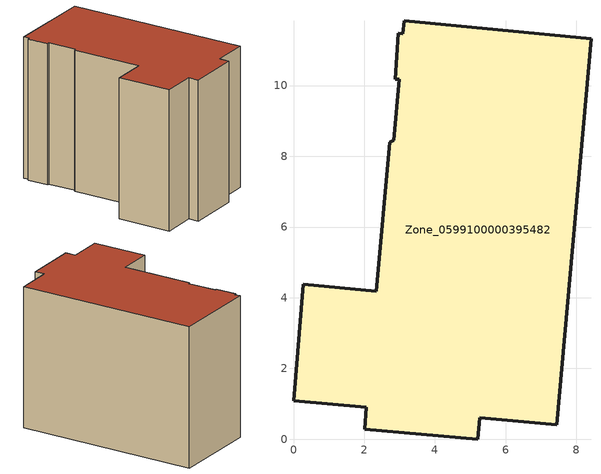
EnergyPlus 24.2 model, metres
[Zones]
Zone_0599100000395482
 floor ground (C_G): 2.34,4.19 2.72,8.4 2.84,8.45 2.99,10.18 2.88,10.18 2.97,11.48 3.1,11.47 3.13,11.83 8.41,11.32 7.44,0.41 5.27,0.61 5.22,0 2.01,0.29 2.06,0.91 0,1.08 0.28,4.38 z0
 wall outside (C_F): 0.28,4.38 0,1.08 2.06,0.91 2.01,0.29 5.22,0 5.27,0.61 7.44,0.41 8.41,11.32 3.13,11.83 3.1,11.47 2.97,11.48 2.88,10.18 2.99,10.18 2.84,8.45 2.72,8.4 2.34,4.19 0.28,4.38 z0:8.57
 roof outside (C_R): 2.99,10.18 2.84,8.45 2.72,8.4 2.34,4.19 0.28,4.38 0,1.08 2.06,0.91 2.01,0.29 5.22,0 5.27,0.61 7.44,0.41 8.41,11.32 3.13,11.83 3.1,11.47 2.97,11.48 2.88,10.18 z8.57
[BUILDING]
Pand.0599100000395482: North Axis=0; Terrain=City; Loads Convergence Tolerance Value=0.04; Temperature Convergence Tolerance Value=0.4; Solar Distribution=FullExterior; Maximum Number of Warmup Days=25; Minimum Number of Warmup Days=1
[Site:Location]
Rotterdam.The.Hague.AP_ZH_NLD Design_Conditions: Latitude=51.96; Longitude=4.45; Time Zone=1; Elevation=-4.5
[SITE:GROUNDTEMPERATURE:BUILDINGSURFACE]
18, 18, 18, 18, 18, 18, 18, 18, 18, 18, 18, 18
[MATERIAL] Thermal Absorptance=0.9; Solar Absorptance=0.7; Visible Absorptance=0.7
Name | Roughness | Thickness | Conductivity | Density | Specific Heat
G.TC.1992-2005 | MediumSmooth | 0.15 | 0.06 | 540 | 1210
F.TC.1992-2005 | Rough | 0.3 | 0.12 | 1920 | 840
R.TC.1992-2005 | MediumRough | 0.2 | 0.08 | 1500 | 1000
[CONSTRUCTION]
C_G: G.TC.1992-2005
C_F: F.TC.1992-2005
C_R: R.TC.1992-2005
[ZONE]
Zone_0599100000395482: Type=1; Multiplier=1; Ceiling Height=Autocalculate; Volume=Autocalculate; Floor Area=autocalculate; Part of Total Floor Area=Yes
[ZONEINFILTRATION:DESIGNFLOWRATE]
Infil_Zone_0599100000395482: Zone or ZoneList or Space or SpaceList=Zone_0599100000395482; Schedule=AlwaysOn; Design Flow Rate Calculation Method=Flow/Area; Flow Rate per Floor Area=0.0015; Constant Term Coefficient=1; Temperature Term Coefficient=0; Velocity Term Coefficient=0; Velocity Squared Term Coefficient=0
[HVACTEMPLATE:ZONE:IDEALLOADSAIRSYSTEM]
Zone_0599100000395482: Maximum Heating Supply Air Temperature=50; Minimum Cooling Supply Air Temperature=13; Maximum Heating Supply Air Humidity Ratio=0.0156; Minimum Cooling Supply Air Humidity Ratio=0.0077; Heating Limit=NoLimit; Cooling Limit=NoLimit; Dehumidification Control Type=ConstantSensibleHeatRatio; Cooling Sensible Heat Ratio=0.7; Dehumidification Setpoint=60; Humidification Control Type=None; Humidification Setpoint=30; Outdoor Air Method=None; Outdoor Air Flow Rate per Person=0.00944; Outdoor Air Flow Rate per Zone Floor Area=0; Outdoor Air Flow Rate per Zone=0; Demand Controlled Ventilation Type=None; Outdoor Air Economizer Type=NoEconomizer; Heat Recovery Type=None; Sensible Heat Recovery Effectiveness=0.7; Latent Heat Recovery Effectiveness=0.65
[ZONECONTROL:THERMOSTAT]
ThermostatControl_Zone_0599100000395482: Zone or ZoneList=Zone_0599100000395482; Control Type Schedule=DualSetpointControlType; Control 1=Thermostat_Zone_0599100000395482; Temperature Difference Between Cutout And Setpoint=0
[THERMOSTATSETPOINT:DUALSETPOINT]
Thermostat_Zone_0599100000395482: Heating Setpoint Temperature Schedule=HeatingSetpoint_Zone_0599100000395482; Cooling Setpoint Temperature Schedule=CoolingSetpoint_Zone_0599100000395482
[SCHEDULE:COMPACT]
HeatingSetpoint_Zone_0599100000395482: Through: 12/31, For: AllDays, Until: 24:00, 21
CoolingSetpoint_Zone_0599100000395482: Through: 12/31, For: AllDays, Until: 24:00, 24
DualSetpointControlType: Through: 12/31, For: AllDays, Until: 24:00, 4
AlwaysOn: Through: 12/31, For: AllDays, Until: 24:00, 1
